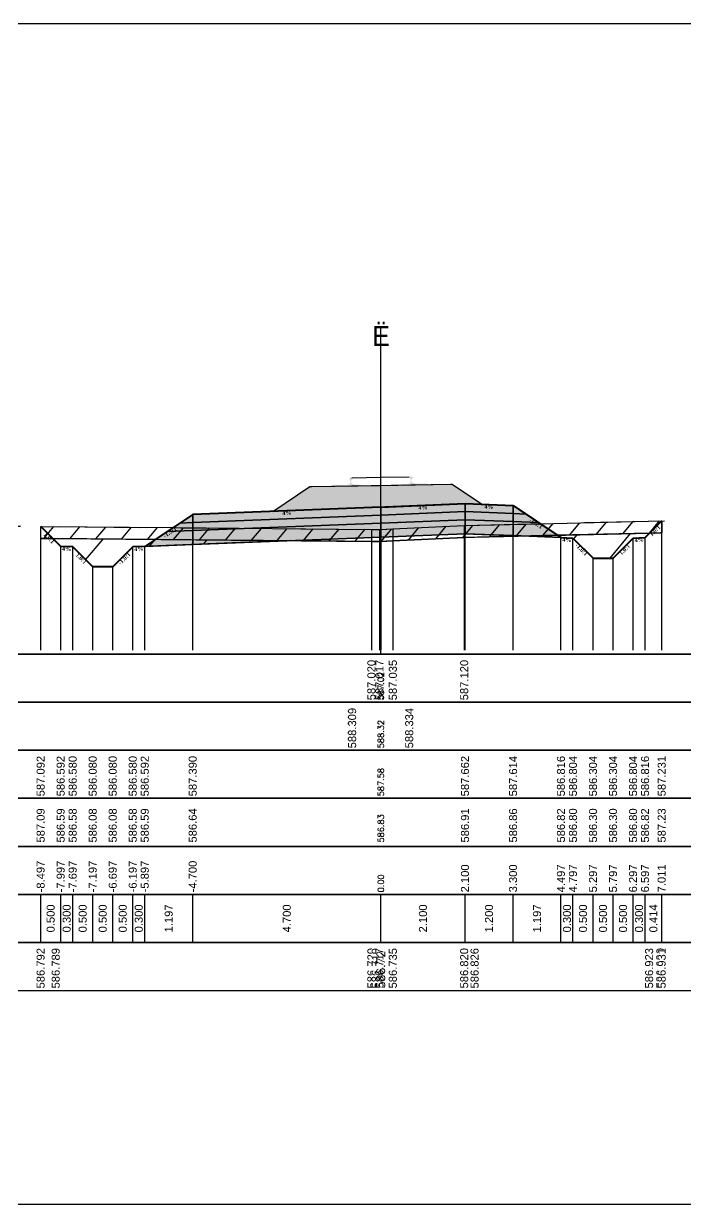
# Model space of a CAD drawing. Header units: millimetres. Extents: x 2762 to 3076, y 916 to 3305.
# Drawn here: x 2889.46 to 2905.98, y 2102.94 to 2132.44 of the extents above; entities that cross this region are included whole.
import ezdxf

# ---------------------------------------------------------------- set-up
doc = ezdxf.new("R2010")
doc.units = ezdxf.units.MM
doc.header["$LTSCALE"] = 2
doc.linetypes.add('CACHE', pattern=[9.525, 6.35, -3.175])
doc.linetypes.add('DASHED', pattern=[0.75, 0.5, -0.25])
doc.layers.add('C-ROAD-CORR', color=5, linetype='Continuous')
doc.layers.add('C-ROAD-SCTN', color=7, linetype='Continuous')
doc.styles.add('C3D_Etiquette', font='romans.shx')
doc.styles.add('C3D_Profil_Travers', font='romans.shx')

msp = doc.modelspace()

# ---------------------------------------------------------------- hatches: boundary and pattern name
at = {"linetype": 'Continuous', "lineweight": -3}
msp.add_hatch(color=254, dxfattribs=at).paths.add_polyline_path([(2897.169, 2120.701), (2897.166, 2120.886), (2897.28, 2120.909), (2897.628, 2120.915), (2897.628, 2120.92), (2897.554, 2120.919), (2897.554, 2120.929), (2897.555, 2120.93), (2897.556, 2120.931), (2897.558, 2120.931), (2897.578, 2120.933), (2897.581, 2120.933), (2897.584, 2120.935), (2897.612, 2120.946), (2897.614, 2120.947), (2897.615, 2120.948), (2897.616, 2120.95), (2897.617, 2120.954), (2897.618, 2120.961), (2897.619, 2120.97), (2897.62, 2120.981), (2897.62, 2121.004), (2897.619, 2121.02), (2897.618, 2121.027), (2897.617, 2121.033), (2897.616, 2121.037), (2897.616, 2121.039), (2897.615, 2121.042), (2897.614, 2121.044), (2897.613, 2121.045), (2897.612, 2121.047), (2897.61, 2121.047), (2897.595, 2121.053), (2897.592, 2121.054), (2897.592, 2121.055), (2897.591, 2121.057), (2897.591, 2121.059), (2897.591, 2121.077), (2897.591, 2121.082), (2897.592, 2121.084), (2897.594, 2121.086), (2897.596, 2121.088), (2897.599, 2121.089), (2897.6, 2121.09), (2897.604, 2121.091), (2897.608, 2121.091), (2897.611, 2121.092), (2897.615, 2121.092), (2897.62, 2121.092), (2897.623, 2121.092), (2897.626, 2121.092), (2897.63, 2121.092), (2897.633, 2121.092), (2897.637, 2121.092), (2897.642, 2121.092), (2897.645, 2121.092), (2897.649, 2121.091), (2897.653, 2121.091), (2897.654, 2121.09), (2897.656, 2121.089), (2897.659, 2121.088), (2897.661, 2121.085), (2897.662, 2121.083), (2897.663, 2121.079), (2897.663, 2121.061), (2897.663, 2121.058), (2897.662, 2121.056), (2897.662, 2121.056), (2897.659, 2121.054), (2897.644, 2121.048), (2897.643, 2121.047), (2897.641, 2121.046), (2897.64, 2121.044), (2897.64, 2121.043), (2897.639, 2121.039), (2897.638, 2121.037), (2897.638, 2121.033), (2897.637, 2121.027), (2897.637, 2121.02), (2897.636, 2121.005), (2897.637, 2120.981), (2897.638, 2120.97), (2897.639, 2120.961), (2897.641, 2120.954), (2897.642, 2120.95), (2897.642, 2120.949), (2897.644, 2120.948), (2897.646, 2120.946), (2897.674, 2120.936), (2897.677, 2120.935), (2897.681, 2120.935), (2897.701, 2120.934), (2897.702, 2120.933), (2897.703, 2120.932), (2897.704, 2120.931), (2897.704, 2120.922), (2897.63, 2120.92), (2897.63, 2120.915), (2897.834, 2120.918), (2897.966, 2120.89), (2898.8, 2120.904), (2898.931, 2120.938), (2899.135, 2120.941), (2899.135, 2120.947), (2899.061, 2120.945), (2899.061, 2120.955), (2899.062, 2120.956), (2899.063, 2120.957), (2899.064, 2120.957), (2899.084, 2120.959), (2899.088, 2120.96), (2899.091, 2120.961), (2899.119, 2120.972), (2899.121, 2120.973), (2899.122, 2120.975), (2899.123, 2120.976), (2899.124, 2120.98), (2899.125, 2120.987), (2899.126, 2120.996), (2899.127, 2121.007), (2899.126, 2121.031), (2899.125, 2121.046), (2899.125, 2121.053), (2899.124, 2121.059), (2899.123, 2121.063), (2899.123, 2121.065), (2899.122, 2121.069), (2899.121, 2121.07), (2899.12, 2121.072), (2899.118, 2121.073), (2899.117, 2121.074), (2899.102, 2121.079), (2899.099, 2121.081), (2899.098, 2121.082), (2899.098, 2121.083), (2899.098, 2121.086), (2899.097, 2121.104), (2899.098, 2121.108), (2899.099, 2121.11), (2899.101, 2121.113), (2899.103, 2121.114), (2899.106, 2121.116), (2899.107, 2121.116), (2899.11, 2121.117), (2899.114, 2121.118), (2899.118, 2121.118), (2899.122, 2121.118), (2899.127, 2121.118), (2899.13, 2121.118), (2899.133, 2121.119), (2899.136, 2121.119), (2899.14, 2121.119), (2899.144, 2121.119), (2899.149, 2121.118), (2899.152, 2121.118), (2899.156, 2121.118), (2899.16, 2121.117), (2899.161, 2121.117), (2899.163, 2121.115), (2899.165, 2121.114), (2899.168, 2121.112), (2899.169, 2121.109), (2899.169, 2121.105), (2899.17, 2121.087), (2899.17, 2121.084), (2899.169, 2121.083), (2899.169, 2121.082), (2899.166, 2121.08), (2899.151, 2121.074), (2899.149, 2121.074), (2899.148, 2121.072), (2899.147, 2121.071), (2899.146, 2121.069), (2899.146, 2121.066), (2899.145, 2121.064), (2899.144, 2121.059), (2899.144, 2121.053), (2899.143, 2121.047), (2899.143, 2121.031), (2899.143, 2121.007), (2899.145, 2120.997), (2899.146, 2120.988), (2899.147, 2120.981), (2899.148, 2120.976), (2899.149, 2120.975), (2899.15, 2120.974), (2899.153, 2120.973), (2899.181, 2120.963), (2899.184, 2120.961), (2899.187, 2120.961), (2899.207, 2120.96), (2899.209, 2120.959), (2899.21, 2120.959), (2899.211, 2120.958), (2899.211, 2120.948), (2899.137, 2120.947), (2899.137, 2120.941), (2899.485, 2120.947), (2899.6, 2120.928), (2899.604, 2120.743)])
h = msp.add_hatch(dxfattribs=at)
h.set_pattern_fill('GRAVEL', color=252, scale=0.009, style=0)
h.set_pattern_definition([(228.0128, (2895.843941, 2120.482523), (-1.8288, -2.0574), [0.030755, -3.0447435]), (184.96974, (2895.823367, 2120.459663), (2.743199999, 0.228600013), [0.0527764, -5.2248644]), (132.51045, (2895.77079, 2120.455091), (2.286, -2.5146), [0.0372133, -3.684125]), (267.2737, (2895.681635, 2120.397941), (0.2286, 4.572), [0.0480604, -4.7579794]), (292.83365, (2895.679349, 2120.349935), (-1.143, 2.7432), [0.047127, -4.6655827]), (357.2737, (2895.697637, 2120.306501), (-4.572, 0.2286), [0.0480604, -4.7579794]), (37.69424, (2895.7456434, 2120.3042155), (-2.9718, -2.286), [0.0635574, -6.2921804]), (72.25533, (2895.795935, 2120.3430775), (1.6002, 5.0292), [0.0600048, -5.940473]), (121.42957, (2895.814223, 2120.400227), (-1.8288, 2.9718), [0.048223, -4.774099]), (175.23636, (2895.789077, 2120.441375), (2.5146, -0.2286), [0.055054, -2.697654]), (222.39744, (2895.7342134, 2120.4459475), (-2.7432, -2.5146), [0.071197, -7.0485095]), (138.81407, (2895.90795, 2120.395655), (-1.6002, 1.3716), [0.0243004, -2.405751]), (171.46923, (2895.889661, 2120.411657), (2.9718, -0.4572), [0.0462314, -4.5769175]), (225, (2895.84394, 2120.41852), (-3e-17, -0.2286), [0.032329, -0.29096]), (203.1986, (2895.82794, 2120.445947), (1.143, 0.4572), [0.01741, -1.723556]), (291.8014, (2895.811937, 2120.43909), (-0.2286, 0.6858), [0.024621, -1.206428]), (30.9638, (2895.82108, 2120.41623), (0.6858, 0.4572), [0.039989, -1.292967]), (161.565, (2895.85537, 2120.4368), (0.4572, -0.2286), [0.028916, -0.693981]), (16.38954, (2895.67935, 2120.43909), (2.286, 0.6858), [0.040508, -4.0102944]), (70.34618, (2895.718211, 2120.45052), (-0.9144, -2.5146), [0.033984, -3.3643994]), (293.1986, (2895.85537, 2120.482523), (-0.4572, 1.143), [0.034819, -1.7061465]), (343.61046, (2895.869087, 2120.45052), (-2.286, 0.6858), [0.040508, -4.0102944]), (339.44395, (2895.67935, 2120.297357), (-1.143, 0.4572), [0.039063, -1.914096]), (294.77514, (2895.715925, 2120.283641), (-1.143, 2.5146), [0.0327305, -3.2403234]), (66.8014, (2895.857657, 2120.253923), (0.4572, 1.143), [0.034819, -1.7061465]), (17.35402, (2895.871373, 2120.285927), (-2.9718, -0.9144), [0.0383204, -3.793714]), (69.44395, (2895.745643, 2120.253923), (-0.4572, -1.143), [0.0195316, -1.933628]), (101.3099, (2895.84394, 2120.253923), (-0.2286, 0.9144), [0.011656, -1.1539795]), (165.9638, (2895.841655, 2120.265353), (0.6858, -0.2286), [0.047127, -0.895415]), (186.009, (2895.795935, 2120.276783), (2.286, 0.2286), [0.043674, -4.323723]), (303.69, (2895.82108, 2120.395655), (-0.2286, 0.4572), [0.032969, -0.79126]), (353.15723, (2895.839369, 2120.368223), (3.8862, -0.4572), [0.05756, -5.698441]), (60.9454, (2895.89652, 2120.361365), (-0.9144, -1.6002), [0.023536, -2.330045]), (90, (2895.90795, 2120.38194), (-0.2286, 0.2286), [0.013716, -0.214884]), (120.25644, (2895.791363, 2120.283641), (0.9144, -1.6002), [0.031758, -3.1440547]), (48.0128, (2895.775361, 2120.311073), (1.8288, 2.0574), [0.06151, -3.0139886]), (0, (2895.8165, 2120.3568), (0.2286, 0.2286), [0.059436, -0.169164]), (325.30485, (2895.875945, 2120.356793), (2.286, -1.6002), [0.036145, -3.5783385]), (254.0546, (2895.905663, 2120.33622), (-0.2286, -0.9144), [0.033285, -1.6309485]), (207.64598, (2895.896519, 2120.304215), (-4.3434, -2.286), [0.054193, -5.365122]), (175.42608, (2895.848513, 2120.279069), (-2.9718, 0.2286), [0.0573327, -5.675926])])
h.paths.add_polyline_path([(2895.679, 2120.254), (2896.608, 2120.873), (2896.652, 2120.873), (2900.114, 2120.934), (2900.158, 2120.934), (2900.916, 2120.428), (2900.48, 2120.446)])
h = msp.add_hatch(color=30, dxfattribs=at)
h.paths.add_polyline_path([(2901.68, 2119.998), (2901.68, 2120.198), (2901.999, 2120.185), (2902.318, 2119.972)])
h.paths.add_polyline_path([(2900.48, 2120.046), (2900.48, 2120.246), (2901.68, 2120.198), (2901.68, 2119.998)])
h.paths.add_polyline_path([(2898.38, 2119.962), (2898.38, 2120.162), (2900.48, 2120.246), (2900.48, 2120.046)])
h.paths.add_polyline_path([(2893.68, 2119.774), (2893.68, 2119.974), (2898.38, 2120.162), (2898.38, 2119.962)])
h.paths.add_polyline_path([(2893.041, 2119.748), (2893.36, 2119.961), (2893.68, 2119.974), (2893.68, 2119.774)])
h = msp.add_hatch(color=11, dxfattribs=at)
h.paths.add_polyline_path([(2901.68, 2120.198), (2901.68, 2120.398), (2901.999, 2120.185)])
h.paths.add_polyline_path([(2900.48, 2120.246), (2900.48, 2120.446), (2901.68, 2120.398), (2901.68, 2120.198)])
h.paths.add_polyline_path([(2898.38, 2120.162), (2898.38, 2120.362), (2900.48, 2120.446), (2900.48, 2120.246)])
h.paths.add_polyline_path([(2893.68, 2119.974), (2893.68, 2120.174), (2898.38, 2120.362), (2898.38, 2120.162)])
h.paths.add_polyline_path([(2893.36, 2119.961), (2893.68, 2120.174), (2893.68, 2119.974)])
h = msp.add_hatch(dxfattribs=at)
h.set_pattern_fill('_U', color=150, scale=0.5, angle=50, style=0, pattern_type=0)
h.set_pattern_definition([(50, (2905.08384, 2119.70746), (-0.383022, 0.321394), [])])
h.paths.add_polyline_path([(2905.084, 2119.707), (2905.391, 2120.014), (2905.391, 2119.714), (2905.359, 2119.714)])
h.paths.add_polyline_path([(2902.357, 2119.946), (2905.391, 2120.014), (2905.084, 2119.707), (2902.793, 2119.656)])
h.paths.add_polyline_path([(2892.746, 2119.551), (2893.19, 2119.847), (2898.143, 2119.804), (2898.344, 2119.801), (2898.678, 2119.819), (2900.46, 2119.904), (2902.357, 2119.946), (2902.793, 2119.656), (2900.46, 2119.604), (2898.678, 2119.519), (2898.344, 2119.501), (2898.143, 2119.504)])
h.paths.add_polyline_path([(2889.883, 2119.876), (2893.19, 2119.847), (2892.746, 2119.551), (2890.185, 2119.574)])
h.paths.add_polyline_path([(2889.883, 2119.576), (2889.883, 2119.876), (2890.185, 2119.574)])
h = msp.add_hatch(dxfattribs=at)
h.set_pattern_fill('_U', color=3, angle=50, style=0, pattern_type=0)
h.set_pattern_definition([(50, (2905.0838, 2119.7075), (-0.766044, 0.64279), [])])
h.paths.add_polyline_path([(2905.084, 2119.707), (2905.391, 2120.014), (2905.391, 2119.714), (2905.359, 2119.714)])
h.paths.add_polyline_path([(2896.126, 2119.522), (2900.48, 2119.696), (2901.95, 2119.637), (2900.46, 2119.604), (2898.678, 2119.519), (2898.344, 2119.501), (2898.143, 2119.504)])
h.paths.add_polyline_path([(2889.883, 2119.576), (2889.883, 2119.876), (2890.185, 2119.574)])
h = msp.add_hatch(color=83, dxfattribs=at)
h.paths.add_polyline_path([(2901.68, 2119.648), (2901.68, 2119.998), (2902.318, 2119.972), (2902.876, 2119.6)])
h.paths.add_polyline_path([(2900.48, 2119.696), (2900.48, 2120.046), (2901.68, 2119.998), (2901.68, 2119.648)])
h.paths.add_polyline_path([(2898.38, 2119.612), (2898.38, 2119.962), (2900.48, 2120.046), (2900.48, 2119.696)])
h.paths.add_polyline_path([(2893.68, 2119.424), (2893.68, 2119.774), (2898.38, 2119.962), (2898.38, 2119.612)])
h.paths.add_polyline_path([(2892.483, 2119.376), (2893.041, 2119.748), (2893.68, 2119.774), (2893.68, 2119.424)])
h = msp.add_hatch(dxfattribs=at)
h.set_pattern_fill('_U', color=1, angle=50, style=0, pattern_type=0)
h.set_pattern_definition([(50, (2901.9502, 2119.6371), (-0.766044, 0.64279), [])])
h.paths.add_polyline_path([(2901.95, 2119.637), (2905.084, 2119.707), (2904.976, 2119.6), (2904.676, 2119.588), (2904.176, 2119.088), (2903.676, 2119.088), (2903.176, 2119.588)])
h.paths.add_polyline_path([(2890.185, 2119.574), (2896.126, 2119.522), (2892.183, 2119.364), (2891.683, 2118.864), (2891.183, 2118.864), (2890.683, 2119.364), (2890.383, 2119.376)])

# ---------------------------------------------------------------- linework, layer by layer
at = {"color": 7, "linetype": 'Continuous', "lineweight": -3}
for p, q in [((2898.38, 2116.684), (2898.38, 2124.884)), ((2881.379, 2116.684), (2915.381, 2116.684)), ((2889.883, 2109.484), (2889.883, 2110.684)), ((2890.383, 2109.484), (2890.383, 2110.684)), ((2890.383, 2109.484), (2890.383, 2110.684)), ((2890.683, 2109.484), (2890.683, 2110.684)), ((2890.683, 2109.484), (2890.683, 2110.684)), ((2891.183, 2109.484), (2891.183, 2110.684)), ((2891.183, 2109.484), (2891.183, 2110.684)), ((2891.683, 2109.484), (2891.683, 2110.684)), ((2891.683, 2109.484), (2891.683, 2110.684)), ((2892.183, 2109.484), (2892.183, 2110.684)), ((2892.183, 2109.484), (2892.183, 2110.684)), ((2892.483, 2109.484), (2892.483, 2110.684)), ((2892.483, 2109.484), (2892.483, 2110.684)), ((2893.68, 2109.484), (2893.68, 2110.684)), ((2893.68, 2109.484), (2893.68, 2110.684)), ((2898.38, 2109.484), (2898.38, 2110.684)), ((2898.38, 2109.484), (2898.38, 2110.684)), ((2900.48, 2109.484), (2900.48, 2110.684)), ((2900.48, 2109.484), (2900.48, 2110.684)), ((2901.68, 2109.484), (2901.68, 2110.684)), ((2901.68, 2109.484), (2901.68, 2110.684)), ((2902.876, 2109.484), (2902.876, 2110.684)), ((2902.876, 2109.484), (2902.876, 2110.684)), ((2903.176, 2109.484), (2903.176, 2110.684)), ((2903.176, 2109.484), (2903.176, 2110.684)), ((2903.676, 2109.484), (2903.676, 2110.684)), ((2903.676, 2109.484), (2903.676, 2110.684)), ((2904.176, 2109.484), (2904.176, 2110.684)), ((2904.176, 2109.484), (2904.176, 2110.684)), ((2904.676, 2109.484), (2904.676, 2110.684)), ((2904.676, 2109.484), (2904.676, 2110.684)), ((2904.976, 2109.484), (2904.976, 2110.684)), ((2904.976, 2109.484), (2904.976, 2110.684)), ((2905.391, 2109.484), (2905.391, 2110.684))]:
    msp.add_line(p, q, dxfattribs=at)
at = {"color": 251, "linetype": 'Continuous', "lineweight": -3}
for p, q in [((2895.679, 2120.254), (2896.608, 2120.873)), ((2896.608, 2120.873), (2896.652, 2120.873)), ((2896.652, 2120.873), (2900.114, 2120.934)), ((2900.114, 2120.934), (2900.158, 2120.934)), ((2900.158, 2120.934), (2900.916, 2120.428)), ((2893.36, 2119.961), (2893.68, 2120.174)), ((2893.68, 2120.174), (2898.38, 2120.362)), ((2893.68, 2119.974), (2893.68, 2120.174)), ((2893.68, 2120.174), (2893.68, 2119.974)), ((2900.48, 2120.446), (2895.679, 2120.254)), ((2898.38, 2120.362), (2900.48, 2120.446)), ((2898.38, 2120.162), (2898.38, 2120.362)), ((2898.38, 2120.362), (2898.38, 2120.162)), ((2900.48, 2120.246), (2898.38, 2120.162)), ((2900.916, 2120.428), (2900.48, 2120.446)), ((2900.48, 2120.246), (2900.48, 2120.446)), ((2900.48, 2120.446), (2901.68, 2120.398)), ((2900.48, 2120.446), (2900.48, 2120.246)), ((2901.68, 2120.198), (2900.48, 2120.246)), ((2901.68, 2120.198), (2901.68, 2120.398)), ((2901.68, 2120.398), (2901.999, 2120.185)), ((2901.68, 2120.398), (2901.68, 2120.198)), ((2901.999, 2120.185), (2901.68, 2120.198)), ((2893.68, 2119.974), (2893.36, 2119.961)), ((2898.38, 2120.162), (2893.68, 2119.974))]:
    msp.add_line(p, q, dxfattribs=at)
at = {"color": 53, "linetype": 'Continuous', "lineweight": -3}
for p, q in [((2898.38, 2120.162), (2900.48, 2120.246)), ((2900.48, 2120.046), (2900.48, 2120.246)), ((2900.48, 2120.246), (2901.68, 2120.198)), ((2900.48, 2120.246), (2900.48, 2120.046)), ((2901.68, 2119.998), (2901.68, 2120.198)), ((2901.68, 2120.198), (2901.999, 2120.185)), ((2901.68, 2120.198), (2901.68, 2119.998)), ((2901.999, 2120.185), (2902.318, 2119.972)), ((2893.041, 2119.748), (2893.36, 2119.961)), ((2893.36, 2119.961), (2893.68, 2119.974)), ((2893.68, 2119.974), (2898.38, 2120.162)), ((2893.68, 2119.774), (2893.68, 2119.974)), ((2893.68, 2119.974), (2893.68, 2119.774)), ((2898.38, 2119.962), (2893.68, 2119.774)), ((2893.68, 2119.774), (2898.38, 2119.962)), ((2898.38, 2119.962), (2898.38, 2120.162)), ((2898.38, 2120.162), (2898.38, 2119.962)), ((2900.48, 2120.046), (2898.38, 2119.962)), ((2898.38, 2119.962), (2900.48, 2120.046)), ((2898.38, 2119.612), (2898.38, 2119.962)), ((2898.38, 2119.962), (2898.38, 2119.612)), ((2901.68, 2119.998), (2900.48, 2120.046)), ((2900.48, 2119.696), (2900.48, 2120.046)), ((2900.48, 2120.046), (2901.68, 2119.998)), ((2900.48, 2120.046), (2900.48, 2119.696)), ((2902.318, 2119.972), (2901.68, 2119.998)), ((2901.68, 2119.648), (2901.68, 2119.998)), ((2901.68, 2119.998), (2902.318, 2119.972)), ((2901.68, 2119.998), (2901.68, 2119.648)), ((2902.318, 2119.972), (2902.876, 2119.6)), ((2892.483, 2119.376), (2893.041, 2119.748)), ((2893.68, 2119.774), (2893.041, 2119.748)), ((2893.041, 2119.748), (2893.68, 2119.774)), ((2893.68, 2119.424), (2893.68, 2119.774)), ((2893.68, 2119.774), (2893.68, 2119.424)), ((2898.38, 2119.612), (2893.68, 2119.424)), ((2900.48, 2119.696), (2898.38, 2119.612)), ((2901.68, 2119.648), (2900.48, 2119.696)), ((2902.876, 2119.6), (2901.68, 2119.648)), ((2893.68, 2119.424), (2892.483, 2119.376))]:
    msp.add_line(p, q, dxfattribs=at)
at = {"color": 105, "linetype": 'DASHED', "lineweight": -3, "ltscale": 2}
for p, q in [((2881.38, 2119.95), (2898.143, 2119.804)), ((2898.678, 2119.819), (2900.46, 2119.904)), ((2900.46, 2119.904), (2907.416, 2120.06)), ((2898.143, 2119.804), (2898.344, 2119.801)), ((2898.344, 2119.801), (2898.38, 2119.803)), ((2898.38, 2119.803), (2898.678, 2119.819))]:
    msp.add_line(p, q, dxfattribs=at)
at = {"color": 253, "linetype": 'Continuous', "lineweight": -3}
for p, q in [((2889.883, 2119.876), (2893.19, 2119.847)), ((2890.185, 2119.574), (2889.883, 2119.876)), ((2889.883, 2119.576), (2889.883, 2119.876)), ((2889.883, 2119.876), (2890.185, 2119.574)), ((2889.883, 2119.576), (2889.883, 2119.876)), ((2889.883, 2119.876), (2890.185, 2119.574)), ((2898.678, 2119.819), (2900.46, 2119.904)), ((2900.46, 2119.904), (2902.357, 2119.946)), ((2902.357, 2119.946), (2905.391, 2120.014)), ((2902.793, 2119.656), (2902.357, 2119.946)), ((2902.357, 2119.946), (2902.793, 2119.656)), ((2905.084, 2119.707), (2905.391, 2120.014)), ((2905.391, 2120.014), (2905.084, 2119.707)), ((2905.084, 2119.707), (2905.391, 2120.014)), ((2905.391, 2120.014), (2905.391, 2119.714)), ((2905.391, 2120.014), (2905.391, 2119.714)), ((2890.185, 2119.574), (2889.883, 2119.576)), ((2890.185, 2119.574), (2889.883, 2119.576)), ((2892.746, 2119.551), (2893.19, 2119.847)), ((2893.19, 2119.847), (2892.746, 2119.551)), ((2893.19, 2119.847), (2898.143, 2119.804)), ((2896.126, 2119.522), (2900.48, 2119.696)), ((2898.143, 2119.804), (2898.344, 2119.801)), ((2898.344, 2119.801), (2898.678, 2119.819)), ((2900.46, 2119.604), (2898.678, 2119.519)), ((2900.46, 2119.604), (2898.678, 2119.519)), ((2902.793, 2119.656), (2900.46, 2119.604)), ((2901.95, 2119.637), (2900.46, 2119.604)), ((2900.48, 2119.696), (2901.95, 2119.637)), ((2901.95, 2119.637), (2905.084, 2119.707)), ((2903.176, 2119.588), (2901.95, 2119.637)), ((2905.084, 2119.707), (2902.793, 2119.656)), ((2903.676, 2119.088), (2903.176, 2119.588)), ((2904.676, 2119.588), (2904.176, 2119.088)), ((2904.976, 2119.6), (2904.676, 2119.588)), ((2905.084, 2119.707), (2904.976, 2119.6)), ((2905.359, 2119.714), (2905.084, 2119.707)), ((2905.359, 2119.714), (2905.084, 2119.707)), ((2905.391, 2119.714), (2905.359, 2119.714)), ((2905.391, 2119.714), (2905.359, 2119.714)), ((2892.746, 2119.551), (2890.185, 2119.574)), ((2890.185, 2119.574), (2896.126, 2119.522)), ((2890.383, 2119.376), (2890.185, 2119.574)), ((2890.683, 2119.364), (2890.383, 2119.376)), ((2891.183, 2118.864), (2890.683, 2119.364)), ((2892.183, 2119.364), (2891.683, 2118.864)), ((2896.126, 2119.522), (2892.183, 2119.364)), ((2898.143, 2119.504), (2892.746, 2119.551)), ((2898.143, 2119.504), (2896.126, 2119.522)), ((2898.344, 2119.501), (2898.143, 2119.504)), ((2898.344, 2119.501), (2898.143, 2119.504)), ((2898.678, 2119.519), (2898.344, 2119.501)), ((2898.678, 2119.519), (2898.344, 2119.501)), ((2904.176, 2119.088), (2903.676, 2119.088)), ((2891.683, 2118.864), (2891.183, 2118.864))]:
    msp.add_line(p, q, dxfattribs=at)
at = {"color": 8, "linetype": 'CACHE', "lineweight": -3}
for p, q in [((2889.883, 2116.784), (2889.883, 2119.876)), ((2905.391, 2116.784), (2905.391, 2120.014)), ((2898.38, 2116.784), (2898.38, 2119.612)), ((2898.38, 2116.784), (2898.38, 2119.612)), ((2900.48, 2116.784), (2900.48, 2119.696)), ((2901.68, 2116.784), (2901.68, 2119.648)), ((2902.876, 2116.784), (2902.876, 2119.6)), ((2903.176, 2116.784), (2903.176, 2119.588)), ((2904.676, 2116.784), (2904.676, 2119.588)), ((2904.976, 2116.784), (2904.976, 2119.6)), ((2890.383, 2116.784), (2890.383, 2119.376)), ((2890.683, 2116.784), (2890.683, 2119.364)), ((2892.183, 2116.784), (2892.183, 2119.364)), ((2892.483, 2116.784), (2892.483, 2119.376)), ((2893.68, 2116.784), (2893.68, 2119.424)), ((2903.676, 2116.784), (2903.676, 2119.088)), ((2904.176, 2116.784), (2904.176, 2119.088)), ((2891.183, 2116.784), (2891.183, 2118.864)), ((2891.683, 2116.784), (2891.683, 2118.864))]:
    msp.add_line(p, q, dxfattribs=at)
at = {"color": 98, "linetype": 'CACHE', "lineweight": -3}
for p, q in [((2900.46, 2119.904), (2900.46, 2116.784)), ((2898.143, 2119.804), (2898.143, 2116.784)), ((2898.344, 2119.801), (2898.344, 2116.784)), ((2898.38, 2119.803), (2898.38, 2116.784)), ((2898.678, 2119.819), (2898.678, 2116.784))]:
    msp.add_line(p, q, dxfattribs=at)
at = {"color": 6, "linetype": 'Continuous', "lineweight": -3}
for p, q in [((2889.883, 2119.576), (2890.259, 2119.573)), ((2898.678, 2119.519), (2900.46, 2119.604)), ((2900.46, 2119.604), (2900.719, 2119.609)), ((2900.719, 2119.609), (2905.078, 2119.707)), ((2905.078, 2119.707), (2905.359, 2119.714)), ((2905.359, 2119.714), (2905.391, 2119.714)), ((2890.259, 2119.573), (2898.143, 2119.504)), ((2898.143, 2119.504), (2898.25, 2119.502)), ((2898.25, 2119.502), (2898.344, 2119.501)), ((2898.344, 2119.501), (2898.38, 2119.503)), ((2898.38, 2119.503), (2898.678, 2119.519))]:
    msp.add_line(p, q, dxfattribs=at)
at = {"color": 7, "linetype": 'Continuous', "lineweight": -3}
for points in [[(2881.379, 2115.484), (2915.381, 2115.484), (2915.381, 2116.684), (2881.379, 2116.684)], [(2881.379, 2114.284), (2915.381, 2114.284), (2915.381, 2115.484), (2881.379, 2115.484)], [(2881.379, 2113.084), (2915.381, 2113.084), (2915.381, 2114.284), (2881.379, 2114.284)], [(2881.379, 2111.884), (2915.381, 2111.884), (2915.381, 2113.084), (2881.379, 2113.084)], [(2881.379, 2110.684), (2915.381, 2110.684), (2915.381, 2111.884), (2881.379, 2111.884)], [(2881.379, 2109.484), (2915.381, 2109.484), (2915.381, 2110.684), (2881.379, 2110.684)], [(2881.379, 2108.284), (2915.381, 2108.284), (2915.381, 2109.484), (2881.379, 2109.484)]]:
    msp.add_3dface(points, dxfattribs=at)
at = {"layer": 'C-ROAD-CORR', "color": 1, "linetype": 'Continuous', "lineweight": 40}
for p, q in [((2893.68, 2120.174), (2892.483, 2119.376)), ((2898.38, 2120.362), (2893.68, 2120.174)), ((2898.38, 2120.362), (2900.48, 2120.446)), ((2900.48, 2120.446), (2901.68, 2120.398)), ((2901.68, 2120.398), (2902.876, 2119.6)), ((2890.383, 2119.376), (2889.883, 2119.876)), ((2904.976, 2119.6), (2905.391, 2120.014)), ((2902.876, 2119.6), (2903.176, 2119.588)), ((2903.176, 2119.588), (2903.676, 2119.088)), ((2904.176, 2119.088), (2904.676, 2119.588)), ((2904.676, 2119.588), (2904.976, 2119.6)), ((2890.683, 2119.364), (2890.383, 2119.376)), ((2891.183, 2118.864), (2890.683, 2119.364)), ((2892.183, 2119.364), (2891.683, 2118.864)), ((2892.483, 2119.376), (2892.183, 2119.364)), ((2903.676, 2119.088), (2904.176, 2119.088)), ((2891.683, 2118.864), (2891.183, 2118.864))]:
    msp.add_line(p, q, dxfattribs=at)
at = {"layer": 'C-ROAD-CORR', "color": 102, "linetype": 'Continuous', "lineweight": -3, "ltscale": 0.5}
for p, q in [((2898.38, 2119.612), (2893.68, 2119.424)), ((2898.38, 2119.612), (2900.48, 2119.696)), ((2900.48, 2119.696), (2901.68, 2119.648)), ((2901.68, 2119.648), (2902.876, 2119.6)), ((2893.68, 2119.424), (2892.483, 2119.376))]:
    msp.add_line(p, q, dxfattribs=at)
at = {"layer": 'C-ROAD-CORR', "color": 1, "linetype": 'Continuous', "lineweight": -3}
for p, q in [((2903.176, 2119.588), (2903.676, 2119.088)), ((2904.176, 2119.088), (2904.676, 2119.588)), ((2891.183, 2118.864), (2890.683, 2119.364)), ((2892.183, 2119.364), (2891.683, 2118.864))]:
    msp.add_line(p, q, dxfattribs=at)
at = {"layer": 'C-ROAD-SCTN', "color": 154, "linetype": 'Continuous', "lineweight": -3}
for p, q in [((2897.655, 2121.093), (2897.662, 2121.093)), ((2897.662, 2121.093), (2898.38, 2121.105)), ((2898.38, 2121.105), (2899.087, 2121.118)), ((2892.483, 2119.376), (2893.68, 2120.174)), ((2893.68, 2120.174), (2898.38, 2120.362)), ((2898.38, 2120.362), (2900.48, 2120.446)), ((2900.48, 2120.446), (2901.68, 2120.398)), ((2901.68, 2120.398), (2902.876, 2119.6)), ((2889.883, 2119.876), (2890.383, 2119.376)), ((2904.976, 2119.6), (2905.391, 2120.014)), ((2902.876, 2119.6), (2903.176, 2119.588)), ((2903.176, 2119.588), (2903.676, 2119.088)), ((2904.176, 2119.088), (2904.676, 2119.588)), ((2904.676, 2119.588), (2904.976, 2119.6)), ((2890.383, 2119.376), (2890.683, 2119.364)), ((2890.683, 2119.364), (2891.183, 2118.864)), ((2891.683, 2118.864), (2892.183, 2119.364)), ((2892.183, 2119.364), (2892.483, 2119.376)), ((2903.676, 2119.088), (2904.176, 2119.088)), ((2891.183, 2118.864), (2891.683, 2118.864))]:
    msp.add_line(p, q, dxfattribs=at)
at = {"layer": 'C-ROAD-SCTN', "color": 140, "linetype": 'Continuous', "lineweight": -3}
for p, q in [((2895.679, 2120.254), (2896.608, 2120.873)), ((2896.608, 2120.873), (2896.652, 2120.873)), ((2896.652, 2120.873), (2898.38, 2120.903)), ((2898.38, 2120.903), (2900.114, 2120.934)), ((2900.114, 2120.934), (2900.158, 2120.934)), ((2900.158, 2120.934), (2900.916, 2120.428))]:
    msp.add_line(p, q, dxfattribs=at)
at = {"layer": 'C-ROAD-SCTN', "color": 1, "linetype": 'Continuous', "lineweight": -3}
for p, q in [((2889.883, 2119.876), (2890.383, 2119.376)), ((2904.976, 2119.6), (2905.391, 2120.014)), ((2893.68, 2119.424), (2898.38, 2119.612)), ((2898.38, 2119.612), (2900.48, 2119.696)), ((2900.48, 2119.696), (2901.68, 2119.648)), ((2901.68, 2119.648), (2902.876, 2119.6)), ((2902.876, 2119.6), (2903.176, 2119.588)), ((2903.176, 2119.588), (2903.676, 2119.088)), ((2904.176, 2119.088), (2904.676, 2119.588)), ((2904.676, 2119.588), (2904.976, 2119.6)), ((2890.383, 2119.376), (2890.683, 2119.364)), ((2890.683, 2119.364), (2891.183, 2118.864)), ((2891.683, 2118.864), (2892.183, 2119.364)), ((2892.183, 2119.364), (2892.483, 2119.376)), ((2892.483, 2119.376), (2893.68, 2119.424)), ((2903.676, 2119.088), (2904.176, 2119.088)), ((2891.183, 2118.864), (2891.683, 2118.864))]:
    msp.add_line(p, q, dxfattribs=at)

# ---------------------------------------------------------------- texts
at = {"color": 7, "linetype": 'Continuous', "lineweight": -3, "insert": (2898.38, 2124.384), "char_height": 0.5, "attachment_point": 8, "style": 'C3D_Profil_Travers'}
msp.add_mtext('{\\fWingdings|b0|i0|c2|p0;Ë}', dxfattribs=at)
at = {"color": 7, "linetype": 'Continuous', "lineweight": -3, "char_height": 0.1, "attachment_point": 2, "style": 'C3D_Etiquette'}
for s, insert, width, rotation in [('{\\fTimes New Roman|b1|i0|c0|p18;4%}', (2896.03, 2120.264), 0.42071, 2.2906), ('{\\fTimes New Roman|b1|i0|c0|p18;4%}', (2899.43, 2120.4), 0.37094, 2.2906), ('{\\fTimes New Roman|b1|i0|c0|p18;4%}', (2901.079, 2120.418), 0.42071, 357.7094), ('{\\fTimes New Roman|b1|i0|c0|p18;-1.5:1}', (2902.276, 2119.996), 0.34598, 326.3099), ('{\\fTimes New Roman|b1|i0|c0|p18;1.0:1}', (2905.186, 2119.804), 0.29001, 45), ('{\\fTimes New Roman|b1|i0|c0|p18;1.0:1}', (2890.13, 2119.623), 0.29001, 315), ('{\\fTimes New Roman|b1|i0|c0|p18;-1.5:1}', (2893.083, 2119.772), 0.34598, 33.6901), ('{\\fTimes New Roman|b1|i0|c0|p18;4%}', (2903.026, 2119.59), 0.42071, 357.7094), ('{\\fTimes New Roman|b1|i0|c0|p18;4%}', (2904.827, 2119.59), 0.37094, 2.2906), ('{\\fTimes New Roman|b1|i0|c0|p18;4%}', (2890.533, 2119.366), 0.37094, 357.7094), ('{\\fTimes New Roman|b1|i0|c0|p18;4%}', (2892.333, 2119.366), 0.42071, 2.2906), ('{\\fTimes New Roman|b1|i0|c0|p18;-1.0:1}', (2903.424, 2119.335), 0.34598, 315), ('{\\fTimes New Roman|b1|i0|c0|p18;1.0:1}', (2904.429, 2119.335), 0.29001, 45), ('{\\fTimes New Roman|b1|i0|c0|p18;1.0:1}', (2890.93, 2119.111), 0.29001, 315), ('{\\fTimes New Roman|b1|i0|c0|p18;-1.0:1}', (2891.936, 2119.111), 0.34598, 45)]:
    msp.add_mtext(s, dxfattribs=dict(at, insert=insert, width=width, rotation=rotation))
at = {"color": 7, "linetype": 'Continuous', "lineweight": -3, "rotation": 90, "style": 'C3D_Profil_Travers'}
for s, insert, char_height, attachment_point in [('588.32', (2898.38, 2114.334), 0.15, 4), ('587.58', (2898.38, 2113.134), 0.15, 4), ('{\\fArial|b0|i0|c0|p34;587.09}', (2889.883, 2111.979), 0.2, 4), ('{\\fArial|b0|i0|c0|p34;586.59}', (2890.383, 2111.979), 0.2, 4), ('{\\fArial|b0|i0|c0|p34;586.58}', (2890.683, 2111.979), 0.2, 4), ('{\\fArial|b0|i0|c0|p34;586.08}', (2891.183, 2111.979), 0.2, 4), ('{\\fArial|b0|i0|c0|p34;586.08}', (2891.683, 2111.979), 0.2, 4), ('{\\fArial|b0|i0|c0|p34;586.58}', (2892.183, 2111.979), 0.2, 4), ('{\\fArial|b0|i0|c0|p34;586.59}', (2892.483, 2111.979), 0.2, 4), ('{\\fArial|b0|i0|c0|p34;586.64}', (2893.68, 2111.979), 0.2, 4), ('{\\fArial|b0|i0|c0|p34;586.91}', (2900.48, 2111.979), 0.2, 4), ('{\\fArial|b0|i0|c0|p34;586.86}', (2901.68, 2111.979), 0.2, 4), ('{\\fArial|b0|i0|c0|p34;586.82}', (2902.876, 2111.979), 0.2, 4), ('{\\fArial|b0|i0|c0|p34;586.80}', (2903.176, 2111.979), 0.2, 4), ('{\\fArial|b0|i0|c0|p34;586.30}', (2903.676, 2111.979), 0.2, 4), ('{\\fArial|b0|i0|c0|p34;586.30}', (2904.176, 2111.979), 0.2, 4), ('{\\fArial|b0|i0|c0|p34;586.80}', (2904.676, 2111.979), 0.2, 4), ('{\\fArial|b0|i0|c0|p34;586.82}', (2904.976, 2111.979), 0.2, 4), ('{\\fArial|b0|i0|c0|p34;587.23}', (2905.391, 2111.979), 0.2, 4), ('586.83', (2898.38, 2111.979), 0.15, 4), ('0.00', (2898.38, 2110.734), 0.15, 4), ('{\\fArial|b0|i0|c0|p34;0.500}', (2890.133, 2110.084), 0.2, 5), ('{\\fArial|b0|i0|c0|p34;0.300}', (2890.533, 2110.084), 0.2, 5), ('{\\fArial|b0|i0|c0|p34;0.500}', (2890.933, 2110.084), 0.2, 5), ('{\\fArial|b0|i0|c0|p34;0.500}', (2891.433, 2110.084), 0.2, 5), ('{\\fArial|b0|i0|c0|p34;0.500}', (2891.933, 2110.084), 0.2, 5), ('{\\fArial|b0|i0|c0|p34;0.300}', (2892.333, 2110.084), 0.2, 5), ('{\\fArial|b0|i0|c0|p34;1.197}', (2893.081, 2110.084), 0.2, 5), ('{\\fArial|b0|i0|c0|p34;4.700}', (2896.03, 2110.084), 0.2, 5), ('{\\fArial|b0|i0|c0|p34;2.100}', (2899.43, 2110.084), 0.2, 5), ('{\\fArial|b0|i0|c0|p34;1.200}', (2901.08, 2110.084), 0.2, 5), ('{\\fArial|b0|i0|c0|p34;1.197}', (2902.278, 2110.084), 0.2, 5), ('{\\fArial|b0|i0|c0|p34;0.300}', (2903.026, 2110.084), 0.2, 5), ('{\\fArial|b0|i0|c0|p34;0.500}', (2903.426, 2110.084), 0.2, 5), ('{\\fArial|b0|i0|c0|p34;0.500}', (2903.926, 2110.084), 0.2, 5), ('{\\fArial|b0|i0|c0|p34;0.500}', (2904.426, 2110.084), 0.2, 5), ('{\\fArial|b0|i0|c0|p34;0.300}', (2904.826, 2110.084), 0.2, 5), ('{\\fArial|b0|i0|c0|p34;0.414}', (2905.184, 2110.084), 0.2, 5)]:
    msp.add_mtext(s, dxfattribs=dict(at, insert=insert, char_height=char_height, attachment_point=attachment_point))

# ---------------------------------------------------------------- next in the draw order: texts
at = {"color": 7, "linetype": 'Continuous', "lineweight": -3, "char_height": 0.2, "attachment_point": 4, "rotation": 90, "style": 'C3D_Profil_Travers', "bg_fill": 3, "box_fill_scale": 1.000375, "bg_fill_color": 256, "bg_fill_true_color": 13158600, "bg_fill_transparency": 0}
for s, insert, width in [('{\\fArial|b0|i0|c0|p34;587.020}', (2898.143, 2115.534), 0.99484), ('{\\fArial|b0|i0|c0|p34;587.120}', (2900.46, 2115.534), 0.99484), ('{\\fArial|b0|i0|c0|p34;588.309}', (2897.655, 2114.334), 0.99595), ('{\\fArial|b0|i0|c0|p34;588.334}', (2899.087, 2114.334), 0.99471), ('{\\fArial|b0|i0|c0|p34;587.092}', (2889.883, 2113.134), 0.99347), ('{\\fArial|b0|i0|c0|p34;586.592}', (2890.383, 2113.134), 0.99347), ('{\\fArial|b0|i0|c0|p34;586.080}', (2891.183, 2113.134), 0.99484), ('{\\fArial|b0|i0|c0|p34;586.080}', (2891.683, 2113.134), 0.99484), ('{\\fArial|b0|i0|c0|p34;586.580}', (2892.183, 2113.134), 0.99484), ('{\\fArial|b0|i0|c0|p34;587.390}', (2893.68, 2113.134), 0.99484), ('{\\fArial|b0|i0|c0|p34;587.662}', (2900.48, 2113.134), 0.99347), ('{\\fArial|b0|i0|c0|p34;587.614}', (2901.68, 2113.134), 0.99471), ('{\\fArial|b0|i0|c0|p34;586.816}', (2902.876, 2113.134), 0.99539), ('{\\fArial|b0|i0|c0|p34;586.304}', (2903.676, 2113.134), 0.99471), ('{\\fArial|b0|i0|c0|p34;586.304}', (2904.176, 2113.134), 0.99471), ('{\\fArial|b0|i0|c0|p34;586.804}', (2904.676, 2113.134), 0.99471), ('{\\fArial|b0|i0|c0|p34;587.231}', (2905.391, 2113.134), 0.95654), ('{\\fArial|b0|i0|c0|p34;\\C256;-8.497}', (2889.883, 2110.734), 0.77838), ('{\\fArial|b0|i0|c0|p34;\\C256;-7.997}', (2890.383, 2110.734), 0.77838), ('{\\fArial|b0|i0|c0|p34;\\C256;-7.197}', (2891.183, 2110.734), 0.77838), ('{\\fArial|b0|i0|c0|p34;\\C256;-6.697}', (2891.683, 2110.734), 0.77838), ('{\\fArial|b0|i0|c0|p34;\\C256;-6.197}', (2892.183, 2110.734), 0.77838), ('{\\fArial|b0|i0|c0|p34;\\C256;-4.700}', (2893.68, 2110.734), 0.77769), ('{\\fArial|b0|i0|c0|p34;\\C256;2.100}', (2900.48, 2110.734), 0.6844), ('{\\fArial|b0|i0|c0|p34;\\C256;3.300}', (2901.68, 2110.734), 0.68082), ('{\\fArial|b0|i0|c0|p34;\\C256;4.497}', (2902.876, 2110.734), 0.68978), ('{\\fArial|b0|i0|c0|p34;\\C256;5.297}', (2903.676, 2110.734), 0.68165), ('{\\fArial|b0|i0|c0|p34;\\C256;5.797}', (2904.176, 2110.734), 0.68165), ('{\\fArial|b0|i0|c0|p34;\\C256;6.297}', (2904.676, 2110.734), 0.68275), ('{\\fArial|b0|i0|c0|p34;\\C256;7.011}', (2905.391, 2110.734), 0.641), ('{\\fArial|b0|i0|c0|p34;586.792}', (2889.883, 2108.334), 0.99347), ('{\\fArial|b0|i0|c0|p34;586.789}', (2890.259, 2108.334), 0.99595), ('{\\fArial|b0|i0|c0|p34;586.720}', (2898.143, 2108.334), 0.99484), ('{\\fArial|b0|i0|c0|p34;586.820}', (2900.46, 2108.334), 0.99484), ('{\\fArial|b0|i0|c0|p34;586.923}', (2905.078, 2108.334), 0.99553)]:
    msp.add_mtext(s, dxfattribs=dict(at, insert=insert, width=width))

# ---------------------------------------------------------------- next in the draw order: texts
for s, insert, width in [('{\\fArial|b0|i0|c0|p34;587.017}', (2898.344, 2115.534), 0.99553), ('{\\fArial|b0|i0|c0|p34;588.309}', (2897.662, 2114.334), 0.99595), ('{\\fArial|b0|i0|c0|p34;586.580}', (2890.683, 2113.134), 0.99484), ('{\\fArial|b0|i0|c0|p34;586.592}', (2892.483, 2113.134), 0.99347), ('{\\fArial|b0|i0|c0|p34;586.804}', (2903.176, 2113.134), 0.99471), ('{\\fArial|b0|i0|c0|p34;586.816}', (2904.976, 2113.134), 0.99539), ('{\\fArial|b0|i0|c0|p34;\\C256;-7.697}', (2890.683, 2110.734), 0.77838), ('{\\fArial|b0|i0|c0|p34;\\C256;-5.897}', (2892.483, 2110.734), 0.77838), ('{\\fArial|b0|i0|c0|p34;\\C256;4.797}', (2903.176, 2110.734), 0.68978), ('{\\fArial|b0|i0|c0|p34;\\C256;6.597}', (2904.976, 2110.734), 0.68275), ('{\\fArial|b0|i0|c0|p34;586.719}', (2898.25, 2108.334), 0.99595), ('{\\fArial|b0|i0|c0|p34;586.826}', (2900.719, 2108.334), 0.99539), ('{\\fArial|b0|i0|c0|p34;586.930}', (2905.359, 2108.334), 0.99484)]:
    msp.add_mtext(s, dxfattribs=dict(at, insert=insert, width=width))

# ---------------------------------------------------------------- next in the draw order: texts
at = {"color": 7, "linetype": 'Continuous', "lineweight": -3, "insert": (2898.38, 2115.534), "char_height": 0.15, "attachment_point": 4, "rotation": 90, "style": 'C3D_Profil_Travers'}
msp.add_mtext('587.02', dxfattribs=at)
at = {"color": 7, "linetype": 'Continuous', "lineweight": -3, "char_height": 0.2, "attachment_point": 4, "rotation": 90, "style": 'C3D_Profil_Travers', "bg_fill": 3, "box_fill_scale": 1.000375, "bg_fill_color": 256, "bg_fill_true_color": 13158600, "bg_fill_transparency": 0}
for s, insert, width in [('{\\fArial|b0|i0|c0|p34;586.717}', (2898.344, 2108.334), 0.99553), ('{\\fArial|b0|i0|c0|p34;586.931}', (2905.391, 2108.334), 0.95654)]:
    msp.add_mtext(s, dxfattribs=dict(at, insert=insert, width=width))

# ---------------------------------------------------------------- next in the draw order: texts
at = {"color": 7, "linetype": 'Continuous', "lineweight": -3, "insert": (2898.678, 2115.534), "char_height": 0.2, "width": 0.99705, "attachment_point": 4, "rotation": 90, "style": 'C3D_Profil_Travers', "bg_fill": 3, "box_fill_scale": 1.000375, "bg_fill_color": 256, "bg_fill_true_color": 13158600, "bg_fill_transparency": 0}
msp.add_mtext('{\\fArial|b0|i0|c0|p34;587.035}', dxfattribs=at)
at = {"color": 7, "linetype": 'Continuous', "lineweight": -3, "insert": (2898.38, 2108.334), "char_height": 0.2, "attachment_point": 4, "rotation": 90, "style": 'C3D_Profil_Travers'}
msp.add_mtext('586.72', dxfattribs=at)

# ---------------------------------------------------------------- next in the draw order: texts
at = {"color": 7, "linetype": 'Continuous', "lineweight": -3, "insert": (2898.678, 2108.334), "char_height": 0.2, "width": 0.99705, "attachment_point": 4, "rotation": 90, "style": 'C3D_Profil_Travers', "bg_fill": 3, "box_fill_scale": 1.000375, "bg_fill_color": 256, "bg_fill_true_color": 13158600, "bg_fill_transparency": 0}
msp.add_mtext('{\\fArial|b0|i0|c0|p34;586.735}', dxfattribs=at)

# ---------------------------------------------------------------- next in the draw order: linework, layer by layer
msp.add_lwpolyline([(2873.89, 2132.439), (2922.89, 2132.439), (2922.89, 2102.939), (2873.89, 2102.939)], close=True)

doc.saveas('drawing.dxf')
